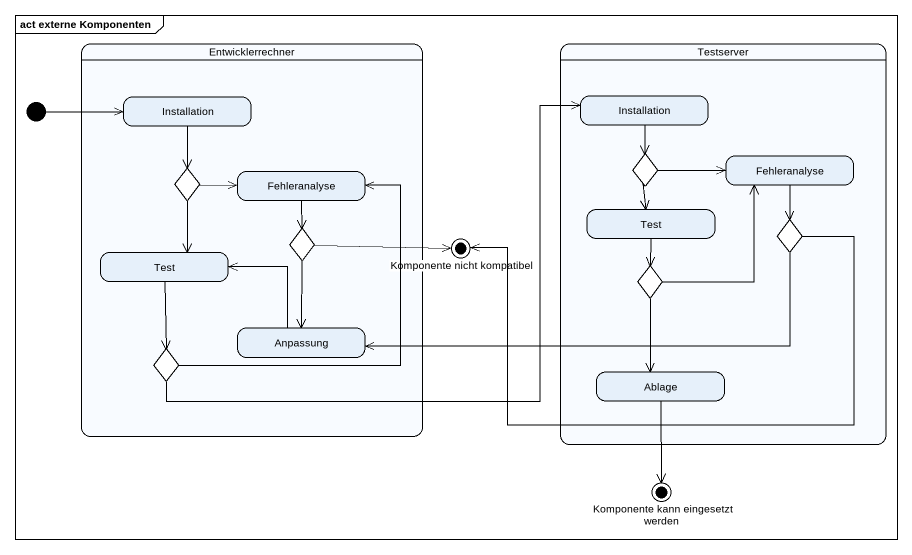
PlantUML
@startuml
mainframe act externe Komponenten
hide empty description
state Entwicklerrechner {
  state Installation
  state choice1 <<choice>>
  state Fehleranalyse
  state choice3 <<choice>>
  state "Test" as Test_2
  state choice6 <<choice>>
  state Anpassung
}
state Testserver {
  state "Installation" as Installation_2
  state choice2 <<choice>>
  state "Fehleranalyse" as Fehleranalyse_2
  state Test
  state choice4 <<choice>>
  state choice5 <<choice>>
  state Ablage
}
state initial1 <<start>>
state "Komponente nicht kompatibel" as Komponente_nicht_kompatibel <<end>>
state "Komponente kann eingesetzt werden" as Komponente_kann_eingesetzt <<end>>
initial1 -right-> Installation
Installation --> choice1
Installation_2 --> choice2
choice1 -right-> Fehleranalyse
choice1 --> Test_2
Fehleranalyse --> choice3
choice2 -right-> Fehleranalyse_2
choice2 --> Test
Fehleranalyse_2 --> choice4
choice3 -right-> Komponente_nicht_kompatibel
choice3 --> Anpassung
Test --> choice5
choice4 -left-> Komponente_nicht_kompatibel
choice4 -left-> Anpassung
Test_2 --> choice6
choice5 -up-> Fehleranalyse_2
choice5 --> Ablage
choice6 -right-> Installation_2
choice6 -up-> Fehleranalyse
Anpassung -left-> Test_2
Ablage --> Komponente_kann_eingesetzt
@enduml
